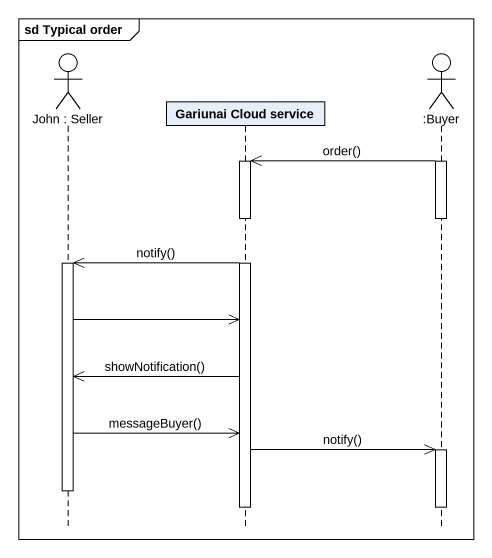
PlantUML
@startuml
mainframe sd Typical order
hide footbox
actor "John : Seller" as John
participant "Gariunai Cloud service" as Gariunai_Cloud_service
actor ":Buyer" as Buyer

activate Buyer
Buyer ->> Gariunai_Cloud_service : order()
activate Gariunai_Cloud_service
deactivate Buyer
Gariunai_Cloud_service ->> John : notify()
activate John
John ->> Gariunai_Cloud_service
Gariunai_Cloud_service ->> John : showNotification()
John ->> Gariunai_Cloud_service : messageBuyer()
Gariunai_Cloud_service ->> Buyer : notify()
activate Buyer
deactivate John
deactivate Gariunai_Cloud_service
deactivate Buyer
@enduml
